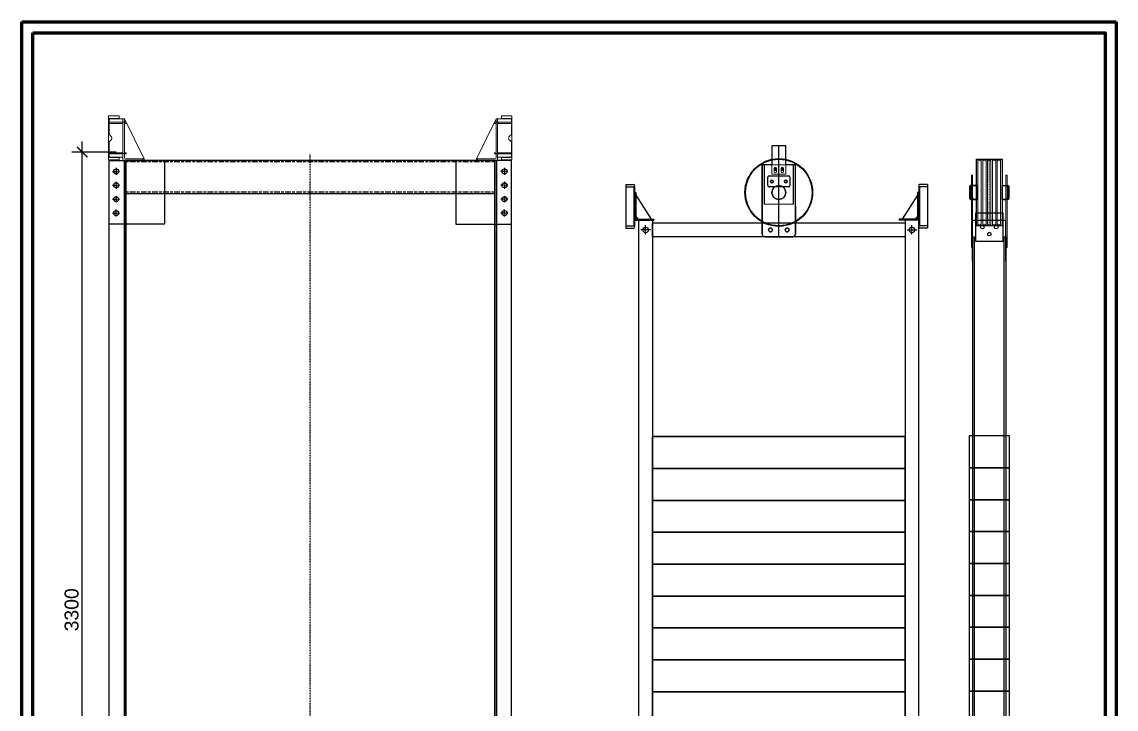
# Model space of a CAD drawing. Extents: x 273215 to 281797, y -454106 to -451256.
# Drawn here: x 281008 to 281797, y -453587 to -453091 of the extents above; entities that cross this region are included whole.
import ezdxf

# ---------------------------------------------------------------- set-up
doc = ezdxf.new("R2010")
doc.units = 0
doc.header["$MEASUREMENT"] = 0
doc.header["$PDMODE"] = 3
doc.header["$PDSIZE"] = 100
doc.linetypes.add('Center', pattern=[4, 1, -0.5, 2, -0.5])
doc.linetypes.add('DASHDOT2', pattern=[0.5, 0.25, -0.125, 0, -0.125])
doc.layers.get('0').update_dxf_attribs({"linetype": 'CONTINUOUS'})
doc.layers.get('Defpoints').update_dxf_attribs({"linetype": 'CONTINUOUS'})
doc.layers.add('AM_5', color=3, linetype='CONTINUOUS', lineweight=25)
doc.layers.add('TKAACERCEVE', color=7, linetype='CONTINUOUS')
doc.styles.add('LD', font='ARIALUNI.ttf')
doc.dimstyles.new('LIFT_NO_EDIT$0', dxfattribs={"dimtxt": 2.5, "dimasz": 2, "dimexe": 1.5, "dimexo": 0, "dimgap": 0.5, "dimtad": 1, "dimdec": 0, "dimzin": 0, "dimdsep": 46, "dimtxsty": 'LD', "dimblk": 'ARCHTICK', "dimcen": 0, "dimdle": 1.5, "dimclrd": 3, "dimclre": 3, "dimclrt": 4, "dimadec": 0, "dimazin": 0, "dimtfac": 1, "dimtdec": 0, "dimtix": 1, "dimtmove": 0, "dimatfit": 3, "dimfxl": 0, "dimtolj": 1, "dimtzin": 0, "dimarcsym": 0})

# ---------------------------------------------------------------- blocks, each defined once
blk = doc.blocks.new('_ArchTick')
at = {"color": 0, "linetype": 'ByBlock', "const_width": 0.15}
blk.add_lwpolyline([(-0.5, -0.5), (0.5, 0.5)], dxfattribs=at)
blk = doc.blocks.new('*D33')
at = {"layer": 'AM_5', "color": 7, "lineweight": -2, "transparency": 16777216}
for p, q in [((217.5, 1197.2), (217.5, 4572.5)), ((339.5, 4535), (180, 4535)), ((339.5, 1234.7), (180, 1234.7))]:
    blk.add_line(p, q, dxfattribs=at)
at = {"layer": 'Defpoints', "color": 0, "transparency": 16777216}
for p in [(217.5, 4535), (339.5, 4535), (339.5, 1234.7)]:
    blk.add_point(p, dxfattribs=at)
at = {"layer": 'AM_5', "color": 7, "lineweight": -2, "transparency": 16777216, "xscale": 37.5, "yscale": 37.5, "zscale": 37.5}
for p, rotation in [((217.5, 4535), 90), ((217.5, 1234.7), 270)]:
    blk.add_blockref('_ArchTick', p, dxfattribs=dict(at, rotation=rotation))
at = {"layer": 'AM_5', "color": 7, "transparency": 16777216, "insert": (179.4, 2884.9), "char_height": 50, "attachment_point": 5, "rotation": 90, "style": 'LD'}
blk.add_mtext('\\A1;3300', dxfattribs=at)
blk = doc.blocks.new('new AC538block')
at = {"color": 7}
blk.add_lwpolyline([(-72.5, 0), (72.5, 0), (72.5, 115), (-72.5, 115)], close=True, dxfattribs=at)
blk = doc.blocks.new('*U32')
at = {"color": 5, "linetype": 'Continuous', "lineweight": 15}
for p, q in [((312.5, 4665.2), (350.5, 4665.2)), ((312.5, 4665.2), (312.5, 4656.4)), ((350.5, 4656.4), (312.5, 4656.4)), ((312.5, 4515.9), (312.5, 4656.4)), ((344.5, 4655.2), (344.5, 4656.4)), ((350.5, 4665.2), (350.5, 4656.4)), ((1766.5, 4665.2), (1728.5, 4665.2)), ((1728.5, 4665.2), (1728.5, 4656.4)), ((1728.5, 4656.4), (1766.5, 4656.4)), ((1734.5, 4655.2), (1734.5, 4656.4)), ((1766.5, 4665.2), (1766.5, 4656.4)), ((1766.5, 4515.9), (1766.5, 4656.4)), ((350.5, 4515.9), (312.5, 4515.9)), ((312.5, 4515.9), (312.5, 4507.2)), ((312.5, 4507.2), (350.5, 4507.2)), ((344.5, 4515.9), (344.5, 4517.2)), ((350.5, 4515.9), (350.5, 4507.2)), ((1728.5, 4515.9), (1728.5, 4507.2)), ((1728.5, 4515.9), (1766.5, 4515.9)), ((1766.5, 4507.2), (1728.5, 4507.2)), ((1734.5, 4515.9), (1734.5, 4517.2)), ((1766.5, 4515.9), (1766.5, 4507.2))]:
    blk.add_line(p, q, dxfattribs=at)
at = {"color": 7, "linetype": 'Continuous', "lineweight": 15}
for p, q in [((318.5, 4655.2), (364.5, 4655.2)), ((369.5, 4655.2), (364.5, 4655.2)), ((364.5, 4655.2), (364.5, 4642.6)), ((369.5, 4642.6), (369.5, 4655.2)), ((369.5, 4655.2), (440.5, 4510.2)), ((1709.5, 4655.2), (1638.5, 4510.2)), ((1709.5, 4655.2), (1714.5, 4655.2)), ((1709.5, 4642.6), (1709.5, 4655.2)), ((1714.5, 4655.2), (1714.5, 4642.6)), ((1760.5, 4655.2), (1714.5, 4655.2)), ((314.5, 4651.2), (314.5, 4642.2)), ((364.5, 4642.2), (314.5, 4642.2)), ((314.5, 4642.2), (314.5, 4638.2)), ((364.5, 4638.2), (314.5, 4638.2)), ((314.5, 4638.2), (314.5, 4601.3)), ((364.5, 4642.6), (369.5, 4642.6)), ((364.5, 4642.6), (364.5, 4532.2)), ((369.5, 4642.6), (369.5, 4532.2)), ((375.8, 4642.2), (369.5, 4642.2)), ((375.8, 4638.2), (369.5, 4638.2)), ((375.8, 4642.2), (375.8, 4638.2)), ((1703.2, 4642.2), (1703.2, 4638.2)), ((1703.2, 4642.2), (1709.5, 4642.2)), ((1703.2, 4638.2), (1709.5, 4638.2)), ((1709.5, 4642.6), (1709.5, 4532.2)), ((1714.5, 4642.6), (1709.5, 4642.6)), ((1714.5, 4642.6), (1714.5, 4532.2)), ((1714.5, 4642.2), (1764.5, 4642.2)), ((1714.5, 4638.2), (1764.5, 4638.2)), ((1764.5, 4651.2), (1764.5, 4642.2)), ((1764.5, 4642.2), (1764.5, 4638.2)), ((1764.5, 4638.2), (1764.5, 4601.3)), ((314.5, 4569.1), (314.5, 4532.2)), ((1764.5, 4569.1), (1764.5, 4532.2)), ((314.5, 4528.2), (314.5, 4532.2)), ((314.5, 4532.2), (364.5, 4532.2)), ((314.5, 4528.2), (364.5, 4528.2)), ((314.5, 4528.2), (314.5, 4521.2)), ((318.5, 4517.2), (364.5, 4517.2)), ((364.5, 4530.2), (364.5, 4532.2)), ((364.5, 4530.2), (369.5, 4530.2)), ((364.5, 4528.2), (364.5, 4530.2)), ((364.5, 4509.2), (364.5, 4528.2)), ((369.5, 4530.2), (369.5, 4532.2)), ((369.5, 4532.2), (375.8, 4532.2)), ((369.5, 4530.2), (369.5, 4528.2)), ((369.5, 4528.2), (369.5, 4514.2)), ((369.5, 4528.2), (375.8, 4528.2)), ((373.5, 4510.2), (436.5, 4510.2)), ((375.8, 4528.2), (375.8, 4532.2)), ((436.5, 4510.2), (436.5, 4505.2)), ((440.5, 4510.2), (436.5, 4510.2)), ((440.5, 4505.2), (440.5, 4510.2)), ((1638.5, 4505.2), (1638.5, 4510.2)), ((1638.5, 4510.2), (1642.5, 4510.2)), ((1642.5, 4510.2), (1642.5, 4505.2)), ((1705.5, 4510.2), (1642.5, 4510.2)), ((1703.2, 4528.2), (1703.2, 4532.2)), ((1709.5, 4532.2), (1703.2, 4532.2)), ((1709.5, 4528.2), (1703.2, 4528.2)), ((1709.5, 4530.2), (1709.5, 4532.2)), ((1709.5, 4530.2), (1709.5, 4528.2)), ((1714.5, 4530.2), (1709.5, 4530.2)), ((1709.5, 4528.2), (1709.5, 4514.2)), ((1764.5, 4532.2), (1714.5, 4532.2)), ((1714.5, 4530.2), (1714.5, 4532.2)), ((1714.5, 4528.2), (1714.5, 4530.2)), ((1714.5, 4509.2), (1714.5, 4528.2)), ((1764.5, 4528.2), (1714.5, 4528.2)), ((1760.5, 4517.2), (1714.5, 4517.2)), ((1764.5, 4528.2), (1764.5, 4532.2)), ((1764.5, 4528.2), (1764.5, 4521.2))]:
    blk.add_line(p, q, dxfattribs=at)
at = {"lineweight": 15}
for p, q in [((2703.7, 4455.3), (2703.7, 4557.3)), ((2703.7, 4557.3), (2753.7, 4557.3)), ((2753.7, 4557.3), (2753.7, 4455.3)), ((2711.7, 4475.8), (2711.7, 4464.8)), ((2720.7, 4464.8), (2720.7, 4475.8)), ((2736.7, 4475.8), (2736.7, 4464.8)), ((2745.7, 4464.8), (2745.7, 4475.8)), ((2753.7, 4455.3), (2703.7, 4455.3))]:
    blk.add_line(p, q, dxfattribs=at)
for p, q in [((2728.7, 4229.3), (2728.7, 4557.3)), ((368.5, 4505.2), (440.5, 4505.2)), ((1710.5, 4505.2), (1638.5, 4505.2)), ((2668.7, 4339.3), (2668.7, 4489.3)), ((2676.7, 4347.3), (2676.7, 4489.3)), ((2780.7, 4489.3), (2780.7, 4347.3)), ((2788.7, 4339.3), (2788.7, 4489.3)), ((2688.7, 4414.3), (2688.7, 4444.3)), ((2693.7, 4449.3), (2763.7, 4449.3)), ((2768.7, 4444.3), (2768.7, 4414.3)), ((2713.7, 4409.3), (2693.7, 4409.3)), ((2743.7, 4409.3), (2713.7, 4409.3)), ((2763.7, 4409.3), (2743.7, 4409.3)), ((3419.4, 4414.3), (3417.4, 4412.3)), ((3417.4, 4366.3), (3417.4, 4412.3)), ((3430.4, 4414.3), (3419.4, 4414.3)), ((3419.4, 4364.3), (3419.4, 4414.3)), ((3438.4, 4414.3), (3430.4, 4414.3)), ((3441.4, 4414.3), (3438.4, 4414.3)), ((3533.4, 4414.3), (3544.4, 4414.3)), ((3544.4, 4414.3), (3555.4, 4414.3)), ((3555.4, 4414.3), (3557.4, 4412.3)), ((3555.4, 4364.3), (3555.4, 4414.3)), ((3557.4, 4366.3), (3557.4, 4412.3)), ((2668.7, 4239.3), (2668.7, 4339.3)), ((2788.7, 4339.3), (2788.7, 4239.3)), ((3417.4, 4366.3), (3419.4, 4364.3)), ((3419.4, 4364.3), (3425.4, 4364.3)), ((3425.4, 4369.3), (3430.4, 4369.3)), ((3438.4, 4364.3), (3430.4, 4364.3)), ((3438.4, 4364.3), (3441.4, 4364.3)), ((3533.4, 4364.3), (3544.4, 4364.3)), ((3555.4, 4364.3), (3549.4, 4364.3)), ((3557.4, 4366.3), (3555.4, 4364.3)), ((3183.7, 4229.3), (2273.7, 4229.3)), ((2778.7, 4229.3), (2678.7, 4229.3)), ((3183.7, 3394.3), (2273.7, 3394.3)), ((3183.7, 3279.3), (2273.7, 3279.3)), ((3183.7, 3164.3), (2273.7, 3164.3)), ((3183.7, 3049.3), (2273.7, 3049.3)), ((3183.7, 2934.3), (2273.7, 2934.3)), ((3183.7, 2819.3), (2273.7, 2819.3)), ((3183.7, 2704.3), (2273.7, 2704.3)), ((3183.7, 2589.3), (2273.7, 2589.3))]:
    blk.add_line(p, q)
at = {"color": 2, "linetype": 'DASHDOT2'}
blk.add_line((1039.5, 1118.4), (1039.5, 4525.7), dxfattribs=at)
at = {"color": 7, "lineweight": 15}
for p, q in [((3441.4, 4509.3), (3441.4, 4269.3)), ((3441.4, 4509.3), (3446.4, 4509.3)), ((3458.4, 4509.3), (3463.9, 4509.3)), ((3475.9, 4509.3), (3481.4, 4509.3)), ((3493.4, 4509.3), (3498.9, 4509.3)), ((3510.9, 4509.3), (3516.4, 4509.3)), ((3533.4, 4509.3), (3528.4, 4509.3)), ((3533.4, 4509.3), (3533.4, 4269.3)), ((3441.4, 4269.3), (3446.4, 4269.3)), ((3458.4, 4269.3), (3463.9, 4269.3)), ((3475.9, 4269.3), (3481.4, 4269.3)), ((3493.4, 4269.3), (3498.9, 4269.3)), ((3510.9, 4269.3), (3516.4, 4269.3)), ((3533.4, 4269.3), (3528.4, 4269.3))]:
    blk.add_line(p, q, dxfattribs=at)
at = {"color": 7, "lineweight": 9}
for p, q in [((3446.4, 4509.3), (3446.4, 4269.3)), ((3458.4, 4509.3), (3458.4, 4269.3)), ((3463.9, 4509.3), (3463.9, 4269.3)), ((3475.9, 4509.3), (3475.9, 4269.3)), ((3481.4, 4509.3), (3481.4, 4269.3)), ((3493.4, 4509.3), (3493.4, 4269.3)), ((3498.9, 4509.3), (3498.9, 4269.3)), ((3510.9, 4509.3), (3510.9, 4269.3)), ((3516.4, 4509.3), (3516.4, 4269.3)), ((3528.4, 4509.3), (3528.4, 4269.3))]:
    blk.add_line(p, q, dxfattribs=at)
at = {"color": 2, "linetype": 'DASHDOT2', "lineweight": 9}
blk.add_line((3487.4, 4269.3), (3487.4, 4509.3), dxfattribs=at)
at = {"linetype": 'Continuous', "lineweight": 15}
for p, q in [((2788.7, 4489.3), (2668.7, 4489.3)), ((2780.7, 4347.3), (2676.7, 4347.3))]:
    blk.add_line(p, q, dxfattribs=at)
at = {"color": 7}
for p, q in [((2176.7, 4417.8), (2176.7, 4260.8)), ((2176.7, 4417.8), (2205.7, 4417.8)), ((2176.7, 4409.8), (2205.7, 4409.8)), ((2205.7, 4409.8), (2205.7, 4268.8)), ((2208.7, 4409.3), (2205.7, 4409.3)), ((2208.7, 4409.3), (2208.7, 4269.3)), ((2208.7, 4389.3), (2212.7, 4389.3)), ((2212.7, 4389.3), (2212.7, 4293.3)), ((2212.7, 4379.3), (2268.7, 4293.3)), ((3229.1, 4379.3), (3173.1, 4293.3)), ((3233.1, 4389.3), (3229.1, 4389.3)), ((3229.1, 4389.3), (3229.1, 4293.3)), ((3233.1, 4409.3), (3236.1, 4409.3)), ((3233.1, 4409.3), (3233.1, 4269.3)), ((3265.1, 4417.8), (3236.1, 4417.8)), ((3236.1, 4409.8), (3236.1, 4268.8)), ((3265.1, 4409.8), (3236.1, 4409.8)), ((3265.1, 4417.8), (3265.1, 4260.8)), ((2212.7, 4303.3), (2222.7, 4293.3)), ((3229.1, 4303.3), (3219.1, 4293.3)), ((2176.7, 4268.8), (2205.7, 4268.8)), ((2176.7, 4260.8), (2205.7, 4260.8)), ((2208.7, 4269.3), (2205.7, 4269.3)), ((2208.7, 4289.3), (2278.7, 4289.3)), ((2212.7, 4293.3), (2278.7, 4293.3)), ((2278.7, 4293.3), (2278.7, 4289.3)), ((3163.1, 4293.3), (3163.1, 4289.3)), ((3229.1, 4293.3), (3163.1, 4293.3)), ((3233.1, 4289.3), (3163.1, 4289.3)), ((3233.1, 4269.3), (3236.1, 4269.3)), ((3265.1, 4268.8), (3236.1, 4268.8)), ((3265.1, 4260.8), (3236.1, 4260.8)), ((3427.4, 4141.8), (3427.4, 4289.3)), ((3427.4, 4289.3), (3547.4, 4289.3)), ((3547.4, 4141.8), (3547.4, 4289.3))]:
    blk.add_line(p, q, dxfattribs=at)
at = {"color": 2, "linetype": 'Center'}
for p, q in [((2248.7, 4237.3), (2248.7, 4271.3)), ((3208.7, 4237.3), (3208.7, 4271.3)), ((2265.7, 4254.3), (2231.7, 4254.3)), ((3191.7, 4254.3), (3225.7, 4254.3))]:
    blk.add_line(p, q, dxfattribs=at)
at = {"linetype": 'ByBlock'}
blk.add_line((3233.7, 4289.3), (3183.7, 4289.3), dxfattribs=at)
blk.add_lwpolyline([(2668.7, 4489.3), (2668.7, 4239.3, 0.414214), (2678.7, 4229.3), (2778.7, 4229.3, 0.414214), (2788.7, 4239.3), (2788.7, 4489.3), (2753.7, 4489.3), (2753.7, 4557.3), (2703.7, 4557.3), (2703.7, 4489.3)], format="xyb", close=True, dxfattribs=at)
at = {"color": 7, "linetype": 'ByBlock'}
for points in [[(2668.7, 4489.3), (2668.7, 4239.3, 0.414214), (2678.7, 4229.3), (2778.7, 4229.3, 0.414214), (2788.7, 4239.3), (2788.7, 4489.3), (2753.7, 4489.3), (2753.7, 4557.3), (2703.7, 4557.3), (2703.7, 4489.3)], [(2719.2, 4472.3, 1), (2713.2, 4472.3, 1), (2719.2, 4472.3)], [(2744.2, 4472.3, 1), (2738.2, 4472.3, 1), (2744.2, 4472.3)], [(2708.7, 4429.3, 1), (2698.7, 4429.3, 1), (2708.7, 4429.3)], [(2758.7, 4429.3, 1), (2748.7, 4429.3, 1), (2758.7, 4429.3)], [(2753.7, 4389.3, 1), (2703.7, 4389.3, 1), (2753.7, 4389.3)]]:
    blk.add_lwpolyline(points, format="xyb", close=True, dxfattribs=at)
at = {"color": 7}
for points in [[(314.5, 4505.2), (514.5, 4505.2), (514.5, 4275.2), (314.5, 4275.2), (314.5, 4505.2)], [(374.5, 4505.2), (368.5, 4505.2), (368.5, 1255.2), (374.5, 1255.2), (374.5, 4505.2)], [(1764.5, 4505.2), (1564.5, 4505.2), (1564.5, 4275.2), (1764.5, 4275.2), (1764.5, 4505.2)], [(1704.5, 4505.2), (1710.5, 4505.2), (1710.5, 1255.2), (1704.5, 1255.2), (1704.5, 4505.2)]]:
    blk.add_lwpolyline(points, dxfattribs=at)
for points in [[(374.5, 1255.2), (314.5, 1255.2), (314.5, 4505.2), (374.5, 4505.2)], [(1704.5, 1255.2), (1764.5, 1255.2), (1764.5, 4505.2), (1704.5, 4505.2)], [(3437.4, 4214.3), (3537.4, 4214.3), (3537.4, 4314.3), (3437.4, 4314.3)]]:
    blk.add_lwpolyline(points, close=True, dxfattribs=at)
blk.add_lwpolyline([(1704.5, 4505.2), (374.5, 4505.2), (374.5, 4385.2), (1704.5, 4385.2), (1704.5, 4505.2)])
at = {"linetype": 'Center', "ltscale": 10}
for points in [[(374.5, 4505.2), (1704.5, 4505.2), (1704.5, 4499.7), (374.5, 4499.7), (374.5, 4505.2)], [(374.5, 4385.2), (1704.5, 4385.2), (1704.5, 4390.7), (374.5, 4390.7), (374.5, 4385.2)]]:
    blk.add_lwpolyline(points, dxfattribs=at)
blk.add_lwpolyline([(374.5, 4385.2), (1704.5, 4385.2), (1704.5, 4505.2), (374.5, 4505.2)], close=True)
at = {"linetype": 'ByBlock'}
for points in [[(374.5, 4385.2), (1704.5, 4385.2), (1704.5, 4505.2), (374.5, 4505.2)], [(3441.4, 4509.3), (3533.4, 4509.3), (3533.4, 4269.3), (3441.4, 4269.3)], [(3417.4, 4412.3), (3419.4, 4414.3), (3441.4, 4414.3), (3441.4, 4364.3), (3419.4, 4364.3), (3417.4, 4366.3)], [(3417.4, 4412.3), (3419.4, 4414.3), (3441.4, 4414.3), (3441.4, 4364.3), (3419.4, 4364.3), (3417.4, 4366.3)], [(3533.4, 4414.3), (3555.4, 4414.3), (3557.4, 4412.3), (3557.4, 4366.3), (3555.4, 4364.3), (3533.4, 4364.3)], [(2223.7, 4289.3), (2273.7, 4289.3), (2273.7, 1379.3), (2223.7, 1379.3)], [(3183.7, 4229.3), (2273.7, 4229.3), (2273.7, 4279.3), (3183.7, 4279.3), (3183.7, 4229.3)], [(3233.7, 4289.3), (3183.7, 4289.3), (3183.7, 1379.3), (3233.7, 1379.3)], [(3427.9, 4229.3), (3433.4, 4229.3), (3433.4, 1441.8), (3427.9, 1441.8)], [(3547.4, 1441.8), (3541.4, 1441.8), (3541.4, 4229.3), (3547.4, 4229.3)], [(2273.7, 3509.3), (3183.7, 3509.3), (3183.7, 3394.3), (2273.7, 3394.3)], [(3183.7, 3509.3), (2273.7, 3509.3), (2273.7, 3394.3), (3183.7, 3394.3), (3183.7, 3509.3)], [(2273.7, 3394.3), (3183.7, 3394.3), (3183.7, 3279.3), (2273.7, 3279.3)], [(3183.7, 3394.3), (2273.7, 3394.3), (2273.7, 3279.3), (3183.7, 3279.3), (3183.7, 3394.3)], [(2273.7, 3279.3), (3183.7, 3279.3), (3183.7, 3164.3), (2273.7, 3164.3)], [(3183.7, 3279.3), (2273.7, 3279.3), (2273.7, 3164.3), (3183.7, 3164.3), (3183.7, 3279.3)], [(2273.7, 3164.3), (3183.7, 3164.3), (3183.7, 3049.3), (2273.7, 3049.3)], [(3183.7, 3164.3), (2273.7, 3164.3), (2273.7, 3049.3), (3183.7, 3049.3), (3183.7, 3164.3)], [(2273.7, 3049.3), (3183.7, 3049.3), (3183.7, 2934.3), (2273.7, 2934.3)], [(3183.7, 3049.3), (2273.7, 3049.3), (2273.7, 2934.3), (3183.7, 2934.3), (3183.7, 3049.3)], [(2273.7, 2934.3), (3183.7, 2934.3), (3183.7, 2819.3), (2273.7, 2819.3)], [(3183.7, 2934.3), (2273.7, 2934.3), (2273.7, 2819.3), (3183.7, 2819.3), (3183.7, 2934.3)], [(2273.7, 2819.3), (3183.7, 2819.3), (3183.7, 2704.3), (2273.7, 2704.3)], [(3183.7, 2819.3), (2273.7, 2819.3), (2273.7, 2704.3), (3183.7, 2704.3), (3183.7, 2819.3)], [(2273.7, 2704.3), (3183.7, 2704.3), (3183.7, 2589.3), (2273.7, 2589.3)], [(3183.7, 2704.3), (2273.7, 2704.3), (2273.7, 2589.3), (3183.7, 2589.3), (3183.7, 2704.3)], [(2273.7, 2589.3), (3183.7, 2589.3), (3183.7, 2474.3), (2273.7, 2474.3)], [(3183.7, 2589.3), (2273.7, 2589.3), (2273.7, 2474.3), (3183.7, 2474.3), (3183.7, 2589.3)]]:
    blk.add_lwpolyline(points, close=True, dxfattribs=at)
at = {"color": 7, "linetype": 'ByBlock'}
for points in [[(3441.4, 4509.3), (3533.4, 4509.3), (3533.4, 4269.3), (3441.4, 4269.3)], [(3417.4, 4412.3), (3419.4, 4414.3), (3441.4, 4414.3), (3441.4, 4364.3), (3419.4, 4364.3), (3417.4, 4366.3)], [(3533.4, 4414.3), (3555.4, 4414.3), (3557.4, 4412.3), (3557.4, 4366.3), (3555.4, 4364.3), (3533.4, 4364.3)]]:
    blk.add_lwpolyline(points, close=True, dxfattribs=at)
at = {"color": 1, "linetype": 'Center'}
for points in [[(327, 4465.2), (352, 4465.2)], [(339.5, 4477.7), (339.5, 4452.7)], [(1752, 4465.2), (1727, 4465.2)], [(1739.5, 4477.7), (1739.5, 4452.7)], [(339.5, 4427.7), (339.5, 4402.7)], [(1739.5, 4427.7), (1739.5, 4402.7)], [(327, 4415.2), (352, 4415.2)], [(1752, 4415.2), (1727, 4415.2)], [(327, 4365.2), (352, 4365.2)], [(339.5, 4377.7), (339.5, 4352.7)], [(1752, 4365.2), (1727, 4365.2)], [(1739.5, 4377.7), (1739.5, 4352.7)], [(327, 4315.2), (352, 4315.2)], [(339.5, 4302.7), (339.5, 4327.7)], [(1752, 4315.2), (1727, 4315.2)], [(1739.5, 4302.7), (1739.5, 4327.7)]]:
    blk.add_lwpolyline(points, dxfattribs=at)
at = {"lineweight": 15}
for points in [[(3427.4, 4191.4), (3427.4, 4266.4), (3427.4, 4266.4), (3427.4, 4451.4), (3423.4, 4451.4), (3423.4, 4301.4), (3423.4, 4296.4), (3423.4, 4191.4), (3427.4, 4191.4)], [(3547.4, 4191.4), (3547.4, 4266.4), (3547.4, 4266.4), (3547.4, 4451.4), (3551.4, 4451.4), (3551.4, 4301.4), (3551.4, 4296.4), (3551.4, 4191.4), (3547.4, 4191.4)]]:
    blk.add_lwpolyline(points, dxfattribs=at)
at = {"color": 1, "linetype": 'Center', "ltscale": 50}
blk.add_lwpolyline([(3430, 4364.3), (3440, 4364.3)], dxfattribs=at)
at = {"color": 2, "linetype": 'ByBlock'}
for points in [[(2705.7, 4254.3, 1), (2691.7, 4254.3, 1), (2705.7, 4254.3)], [(2765.7, 4254.3, 1), (2751.7, 4254.3, 1), (2765.7, 4254.3)]]:
    blk.add_lwpolyline(points, format="xyb", close=True, dxfattribs=at)
at = {"color": 7}
for centre, radius in [((2728.7, 4389.3), 122), ((2728.7, 4389.3), 120), ((3462.4, 4264.3), 6.5), ((3462.4, 4264.3), 6.5), ((3512.4, 4264.3), 6.5), ((3512.4, 4264.3), 6.5), ((3487.4, 4239.3), 6.5), ((3487.4, 4239.3), 6.5)]:
    blk.add_circle(centre, radius, dxfattribs=at)
for centre, radius in [((339.5, 4465.2), 9), ((1739.5, 4465.2), 9), ((339.5, 4415.2), 9), ((1739.5, 4415.2), 9), ((2703.7, 4429.3), 5), ((2753.7, 4429.3), 5), ((2728.7, 4389.3), 25), ((339.5, 4365.2), 9), ((1739.5, 4365.2), 9), ((339.5, 4315.2), 9), ((1739.5, 4315.2), 9), ((2248.7, 4254.3), 10), ((2698.7, 4254.3), 7), ((2758.7, 4254.3), 7), ((3208.7, 4254.3), 10)]:
    blk.add_circle(centre, radius)
at = {"lineweight": 15}
for centre in [(2716.2, 4472.3), (2741.2, 4472.3)]:
    blk.add_circle(centre, 3, dxfattribs=at)
at = {"color": 7, "linetype": 'Continuous', "lineweight": 15}
for centre, radius, start, end in [((318.5, 4651.2), 4, 90, 180), ((1760.5, 4651.2), 4, 0, 90), ((322.5, 4601.3), 8, 180, 243.6122), ((322.5, 4569.1), 8, 116.3878, 180), ((314.5, 4585.2), 10, 296.3878, 63.6122), ((1764.5, 4585.2), 10, 116.3878, 243.6122), ((1756.5, 4601.3), 8, 296.3878, 0), ((1756.5, 4569.1), 8, 0, 63.6122), ((318.5, 4521.2), 4, 180, 270), ((368.5, 4509.2), 4, 180, 270), ((373.5, 4514.2), 4, 180, 270), ((1705.5, 4514.2), 4, 270, 0), ((1710.5, 4509.2), 4, 270, 0), ((1760.5, 4521.2), 4, 270, 0)]:
    blk.add_arc(centre, radius, start, end, dxfattribs=at)
at = {"color": 7, "lineweight": 15}
for centre, start, end in [((3452.4, 4509.3), 180, 359.7945), ((3469.9, 4509.3), 180, 0), ((3487.4, 4509.3), 180, 0), ((3504.9, 4509.3), 180, 0), ((3522.4, 4509.3), 180.2319, 0), ((3452.4, 4269.3), 0.2055, 180), ((3469.9, 4269.3), 0, 180), ((3487.4, 4269.3), 0, 180), ((3504.9, 4269.3), 0, 180), ((3522.4, 4269.3), 0, 179.7681)]:
    blk.add_arc(centre, 6, start, end, dxfattribs=at)
at = {"lineweight": 15}
for centre, start, end in [((2716.2, 4475.8), 0, 180), ((2716.2, 4464.8), 180, 0), ((2741.2, 4475.8), 0, 180), ((2741.2, 4464.8), 180, 0)]:
    blk.add_arc(centre, 4.5, start, end, dxfattribs=at)
for centre, radius, start, end in [((2693.7, 4444.3), 5, 90, 180), ((2763.7, 4444.3), 5, 0, 90), ((2693.7, 4414.3), 5, 180, 270), ((2763.7, 4414.3), 5, 270, 0), ((2678.7, 4239.3), 10, 180, 270), ((2778.7, 4239.3), 10, 270, 0)]:
    blk.add_arc(centre, radius, start, end)
at = {"color": 7}
for centre, start, end in [((2205.7, 4413.8), 270, 90), ((3236.1, 4413.8), 90, 270), ((2205.7, 4264.8), 270, 90), ((3236.1, 4264.8), 90, 270)]:
    blk.add_arc(centre, 4, start, end, dxfattribs=at)
at = {"layer": 'TKAACERCEVE', "linetype": 'ByBlock', "lineweight": 60}
for p, q in [((0, 5004.3), (3944.6, 5004.3)), ((0, 0), (0, 5004.3)), ((3944.6, 5004.3), (3944.6, 0))]:
    blk.add_line(p, q, dxfattribs=at)
blk.add_lwpolyline([(40, 4964.3), (3904.6, 4964.3), (3904.6, 40), (40, 40)], close=True, dxfattribs=at)
for p in [(3487.4, 3396.8), (3487.4, 3281.8), (3487.4, 3166.8), (3487.4, 3051.8), (3487.4, 2936.8), (3487.4, 2821.8), (3487.4, 2706.8), (3487.4, 2591.8), (3487.4, 2476.8)]:
    blk.add_blockref('new AC538block', p)
at = {"layer": 'AM_5'}
dim = blk.add_linear_dim(base=(217.5, 4535), p1=(339.5, 1234.7), p2=(339.5, 4535), angle=90, dimstyle='LIFT_NO_EDIT$0', override={"dimscale": 25, "dimtxt": 2, "dimasz": 1.5, "dimclrd": 7, "dimclre": 7, "dimclrt": 7}, dxfattribs=at)
dim.commit()
dim.dimension.update_dxf_attribs({"geometry": '*D33', "text_midpoint": (179.4, 2884.9)})

msp = doc.modelspace()

# ---------------------------------------------------------------- block references
at = {"color": 7, "linetype": 'ByBlock', "xscale": 0.2, "yscale": 0.2, "zscale": 0.2}
msp.add_blockref('*U32', (281007.6, -454092.13), dxfattribs=at)

doc.saveas('drawing.dxf')
